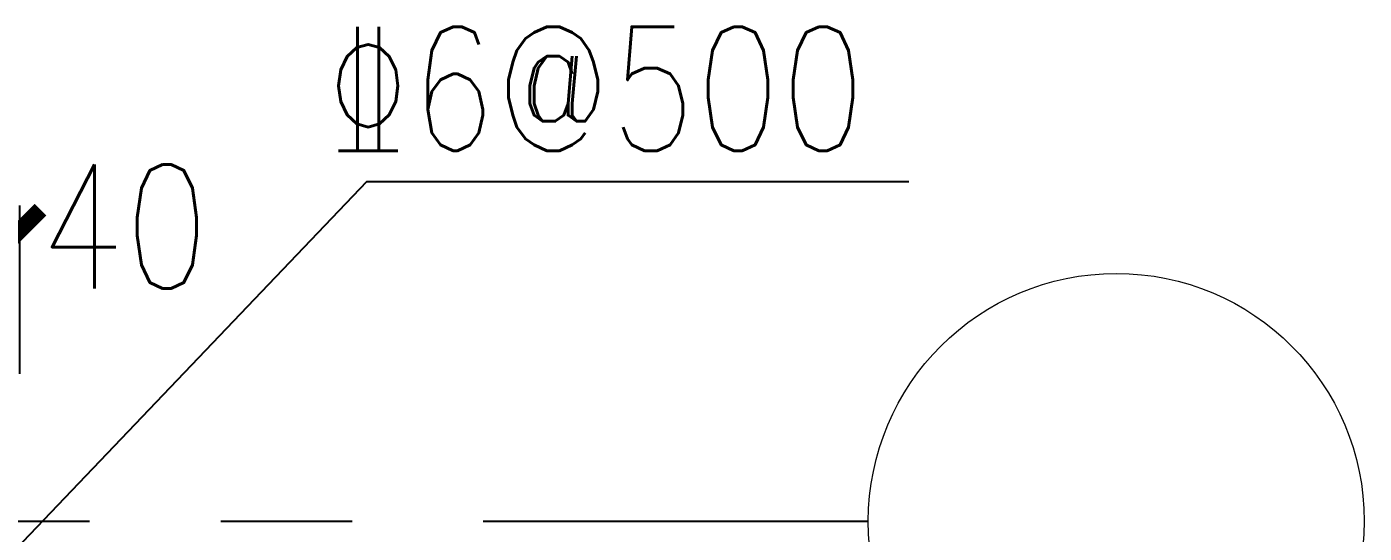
# Model space of a CAD drawing. Extents: x 492302 to 683319, y -252071 to 755100.
# Drawn here: x 591736 to 597205, y 579265 to 581337 of the extents above; entities that cross this region are included whole.
import ezdxf

# ---------------------------------------------------------------- set-up
doc = ezdxf.new("R2010")
doc.units = 0
doc.header["$LTSCALE"] = 1000
doc.header["$MEASUREMENT"] = 0
doc.linetypes.add('CENTER2', pattern=[28.575, 19.05, -3.175, 3.175, -3.175])
doc.layers.get('Defpoints').update_dxf_attribs({"color": 250})
doc.layers.add('尺寸线', color=7, linetype='Continuous', lineweight=13)
doc.styles.add('_HZTXT', font='txt.shx', dxfattribs={"width": 0.8, "bigfont": 'hztxt.shx'})
doc.styles.add('Z3', font='txt.shx', dxfattribs={"width": 0.8, "height": 300, "bigfont": 'hztxt.shx'})
doc.dimstyles.new('ISO-25_WS', dxfattribs={"dimtxt": 3, "dimasz": 100, "dimexe": 60, "dimexo": 0, "dimgap": 10, "dimtad": 1, "dimdec": 0, "dimdsep": 46, "dimtxsty": 'Z3', "dimblk1": 'ARCHTICK', "dimblk2": 'ARCHTICK', "dimsah": 1, "dimcen": 2.5, "dimclrd": 4, "dimclre": 4, "dimclrt": 7, "dimadec": 0, "dimazin": 0, "dimtfac": 1, "dimtdec": 4, "dimtmove": 2, "dimatfit": 3, "dimldrblk": 'ARCHTICK', "dimfxl": 0, "dimtolj": 1, "dimtzin": 0, "dimarcsym": 0})

# ---------------------------------------------------------------- blocks, each defined once
blk = doc.blocks.new('_ArchTick')
at = {"color": 0, "linetype": 'ByBlock', "const_width": 0.4}
blk.add_lwpolyline([(-0.5, -0.5), (0.5, 0.5)], dxfattribs=at)
blk = doc.blocks.new('*D436')
at = {"color": 4, "lineweight": -2}
for p, q in [((-236726.2, 652912.4), (-236726.2, 653319.5)), ((-236603.4, 652912.4), (-236603.4, 653319.5)), ((-236726.2, 653259.5), (-236603.4, 653259.5))]:
    blk.add_line(p, q, dxfattribs=at)
at = {"layer": 'Defpoints', "color": 0}
for p in [(-236603.4, 653259.5), (-236726.2, 652912.4), (-236603.4, 652912.4)]:
    blk.add_point(p, dxfattribs=at)
at = {"color": 4, "lineweight": -2, "xscale": 100, "yscale": 100, "zscale": 100, "rotation": 180}
blk.add_blockref('_ArchTick', (-236726.2, 653259.5), dxfattribs=at)
at = {"color": 4, "lineweight": -2, "xscale": 100, "yscale": 100, "zscale": 100}
blk.add_blockref('_ArchTick', (-236603.4, 653259.5), dxfattribs=at)
at = {"color": 7, "insert": (-236350.4, 653269), "char_height": 300, "attachment_point": 5, "style": 'Z3'}
blk.add_mtext('\\A1;40', dxfattribs=at)
blk = doc.blocks.new('Z333')
for q in [(-236726.2, 652370.3), (-234451.9, 653378)]:
    blk.add_line((-235764, 653378), q)
at = {"color": 1, "linetype": 'CENTER2', "ltscale": 0.1}
blk.add_line((-238339.5, 652555.5), (-234550.3, 652555.5), dxfattribs=at)
at = {"layer": '尺寸线', "color": 4}
blk.add_circle((-233950.3, 652555.5), 600, dxfattribs=at)
at = {"color": 7, "style": '_HZTXT', "width": 0.8}
blk.add_text('\x846@500', height=300, dxfattribs=at).set_placement((-235863.2, 653452.5))
dim = blk.add_linear_dim(base=(-236603.4, 653259.5), p1=(-236726.2, 652912.4), p2=(-236603.4, 652912.4), text='40', dimstyle='ISO-25_WS')
dim.commit()
dim.dimension.update_dxf_attribs({"geometry": '*D436', "text_midpoint": (-236350.4, 653269), "dimtype": 128})

msp = doc.modelspace()

# ---------------------------------------------------------------- block references
at = {"xscale": 1.689999997615814, "yscale": 1.690000001341105, "zscale": 1.69}
msp.add_blockref('Z333', (991567.2, -523504.6), dxfattribs=at)

doc.saveas('drawing.dxf')
